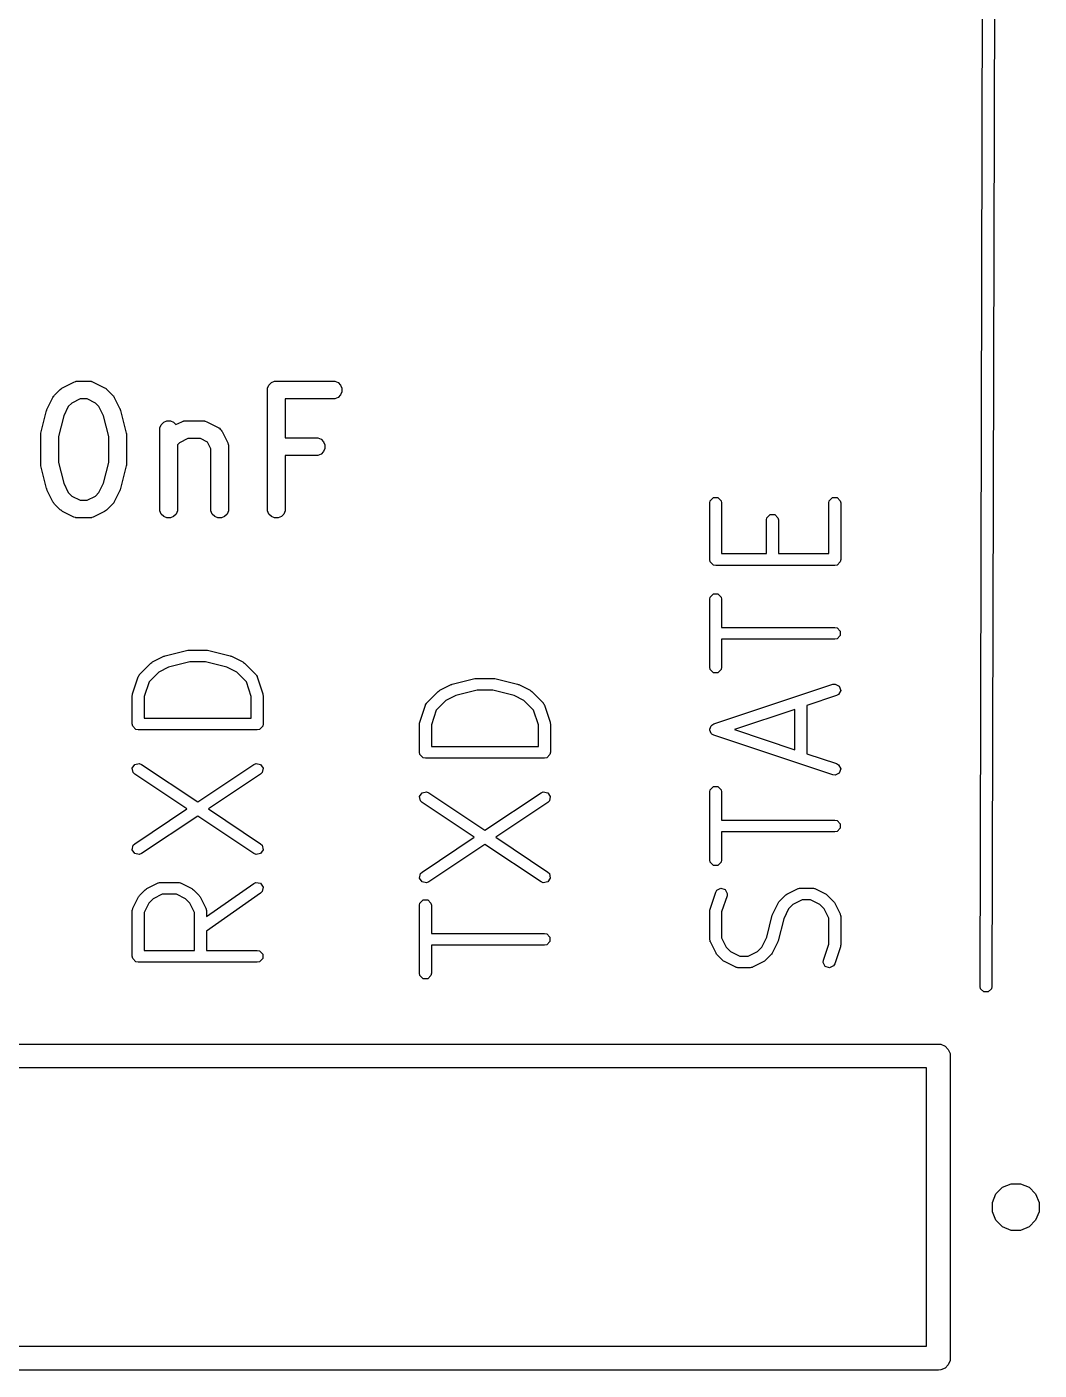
# Model space of a CAD drawing. Header units: millimetres. Extents: x 60 to 220, y -152 to -53.
# Drawn here: x 180.77 to 189.27, y -75.66 to -64.38 of the extents above; entities that cross this region are included whole.
import ezdxf

# ---------------------------------------------------------------- set-up
doc = ezdxf.new("R2010")
doc.units = ezdxf.units.MM
doc.layers.add('F.Silkscreen', color=41, linetype='CONTINUOUS', true_color=0xf2eda1)

msp = doc.modelspace()

# ---------------------------------------------------------------- linework, layer by layer
at = {"layer": 'F.Silkscreen', "linetype": 'CONTINUOUS'}
for p, q in [((188.7736, -72.440668), (188.817089, -55.915)), ((188.917089, -55.915), (188.8736, -72.440932)), ((181.06724, -67.409956), (181.162478, -67.362337)), ((181.162478, -67.362337), (181.176209, -67.357082)), ((181.176209, -67.357082), (181.178898, -67.35689)), ((181.178898, -67.35689), (181.181387, -67.35586)), ((181.181387, -67.35586), (181.196019, -67.354419)), ((181.196019, -67.354419), (181.291257, -67.354419)), ((181.291257, -67.354419), (181.305889, -67.35586)), ((181.305889, -67.35586), (181.308378, -67.356891)), ((181.308378, -67.356891), (181.311066, -67.357082)), ((181.311066, -67.357082), (181.324798, -67.362337)), ((181.324798, -67.362337), (181.420036, -67.409956)), ((182.800326, -67.387751), (182.821018, -67.367059)), ((182.821018, -67.367059), (182.848054, -67.35586)), ((182.848054, -67.35586), (182.862686, -67.354419)), ((182.862686, -67.354419), (183.338876, -67.354419)), ((183.338876, -67.354419), (183.353508, -67.35586)), ((183.353508, -67.35586), (183.380544, -67.367059)), ((183.380544, -67.367059), (183.401236, -67.387751)), ((180.938461, -67.586354), (180.98608, -67.491116)), ((180.98608, -67.491116), (180.990044, -67.484816)), ((180.990044, -67.484816), (180.990802, -67.482989)), ((180.990802, -67.482989), (180.99249, -67.480932)), ((180.99249, -67.480932), (180.993912, -67.478673)), ((180.993912, -67.478673), (180.99541, -67.477373)), ((180.99541, -67.477373), (181.000129, -67.471624)), ((181.000129, -67.471624), (181.047748, -67.424005)), ((181.047748, -67.424005), (181.053497, -67.419286)), ((181.053497, -67.419286), (181.054797, -67.417788)), ((181.054797, -67.417788), (181.057056, -67.416366)), ((181.057056, -67.416366), (181.059113, -67.414678)), ((181.059113, -67.414678), (181.06094, -67.41392)), ((181.06094, -67.41392), (181.06724, -67.409956)), ((181.420036, -67.409956), (181.426335, -67.41392)), ((181.426335, -67.41392), (181.428163, -67.414678)), ((181.428163, -67.414678), (181.430219, -67.416366)), ((181.430219, -67.416366), (181.432479, -67.417788)), ((181.432479, -67.417788), (181.433778, -67.419286)), ((181.433778, -67.419286), (181.439528, -67.424005)), ((181.439528, -67.424005), (181.487147, -67.471624)), ((181.487147, -67.471624), (181.491865, -67.477373)), ((181.491865, -67.477373), (181.493364, -67.478673)), ((181.493364, -67.478673), (181.494785, -67.480932)), ((181.494785, -67.480932), (181.496474, -67.482989)), ((181.496474, -67.482989), (181.497231, -67.484816)), ((181.497231, -67.484816), (181.501196, -67.491116)), ((181.501196, -67.491116), (181.548815, -67.586354)), ((182.787686, -67.429419), (182.789127, -67.414787)), ((182.787686, -68.429419), (182.787686, -67.429419)), ((182.789127, -67.414787), (182.800326, -67.387751)), ((183.380544, -67.491779), (183.353508, -67.502978)), ((183.401236, -67.471087), (183.380544, -67.491779)), ((183.401236, -67.387751), (183.412435, -67.414787)), ((183.412435, -67.444051), (183.401236, -67.471087)), ((183.412435, -67.414787), (183.412435, -67.444051)), ((180.885163, -67.792181), (180.932782, -67.601705)), ((180.932782, -67.601705), (180.933167, -67.600625)), ((180.933167, -67.600625), (180.933206, -67.600086)), ((180.933206, -67.600086), (180.935533, -67.594004)), ((180.935533, -67.594004), (180.937729, -67.587859)), ((180.937729, -67.587859), (180.938051, -67.587423)), ((180.938051, -67.587423), (180.938461, -67.586354)), ((181.114801, -67.569084), (181.076307, -67.646071)), ((181.145208, -67.538677), (181.114801, -67.569084)), ((181.213724, -67.504419), (181.145208, -67.538677)), ((181.273552, -67.504419), (181.213724, -67.504419)), ((181.342068, -67.538677), (181.273552, -67.504419)), ((181.372475, -67.569084), (181.342068, -67.538677)), ((181.410968, -67.646071), (181.372475, -67.569084)), ((181.548815, -67.586354), (181.549224, -67.587423)), ((181.549224, -67.587423), (181.549547, -67.587859)), ((181.549547, -67.587859), (181.551739, -67.593995)), ((181.551739, -67.593995), (181.55407, -67.600085)), ((181.55407, -67.600085), (181.554108, -67.600625)), ((181.554108, -67.600625), (181.554494, -67.601705)), ((181.554494, -67.601705), (181.602113, -67.792181)), ((183.338876, -67.504419), (182.937686, -67.504419)), ((182.937686, -67.504419), (182.937686, -67.830609)), ((183.353508, -67.502978), (183.338876, -67.504419)), ((181.076307, -67.646071), (181.032924, -67.819605)), ((181.454352, -67.819605), (181.410968, -67.646071)), ((181.884365, -67.74812), (181.895564, -67.721084)), ((181.895564, -67.721084), (181.916256, -67.700392)), ((181.916256, -67.700392), (181.943292, -67.689193)), ((181.943292, -67.689193), (181.972556, -67.689193)), ((181.972556, -67.689193), (181.999592, -67.700392)), ((181.999592, -67.700392), (182.018993, -67.719793)), ((182.018993, -67.719793), (182.06724, -67.69567)), ((182.06724, -67.69567), (182.080971, -67.690415)), ((182.080971, -67.690415), (182.08366, -67.690223)), ((182.08366, -67.690223), (182.086149, -67.689193)), ((182.086149, -67.689193), (182.100781, -67.687752)), ((182.100781, -67.687752), (182.243638, -67.687752)), ((182.243638, -67.687752), (182.25827, -67.689193)), ((182.25827, -67.689193), (182.260759, -67.690224)), ((182.260759, -67.690224), (182.263447, -67.690415)), ((182.263447, -67.690415), (182.277179, -67.69567)), ((182.277179, -67.69567), (182.372417, -67.743289)), ((180.882924, -67.810371), (180.883175, -67.807817)), ((180.882924, -68.048466), (180.882924, -67.810371)), ((180.883013, -67.806725), (180.883822, -67.801251)), ((180.883175, -67.807817), (180.883013, -67.806725)), ((180.883822, -67.801251), (180.884365, -67.795739)), ((180.884365, -67.795739), (180.884787, -67.794717)), ((180.884787, -67.794717), (180.885163, -67.792181)), ((181.032924, -67.819605), (181.032924, -68.039232)), ((181.454352, -68.039232), (181.454352, -67.819605)), ((181.602113, -67.792181), (181.602488, -67.794717)), ((181.602488, -67.794717), (181.602911, -67.795739)), ((181.602911, -67.795739), (181.603453, -67.801251)), ((181.603453, -67.801251), (181.604263, -67.806725)), ((181.604263, -67.806725), (181.6041, -67.807817)), ((181.6041, -67.807817), (181.604352, -67.810371)), ((181.604352, -67.810371), (181.604352, -68.048466)), ((181.882924, -67.762752), (181.884365, -67.74812)), ((181.882924, -68.429419), (181.882924, -67.762752)), ((182.372417, -67.743289), (182.374864, -67.744829)), ((182.374864, -67.744829), (182.376018, -67.745214)), ((182.376018, -67.745214), (182.377454, -67.746459)), ((182.377454, -67.746459), (182.38486, -67.751121)), ((182.38486, -67.751121), (182.391021, -67.758225)), ((182.391021, -67.758225), (182.398126, -67.764387)), ((182.398126, -67.764387), (182.402787, -67.771792)), ((182.402787, -67.771792), (182.404033, -67.773229)), ((182.404033, -67.773229), (182.404417, -67.774382)), ((182.404417, -67.774382), (182.405958, -67.77683)), ((182.405958, -67.77683), (182.453577, -67.872068)), ((182.937686, -67.830609), (183.196019, -67.830609)), ((183.196019, -67.830609), (183.210651, -67.83205)), ((183.210651, -67.83205), (183.237687, -67.843249)), ((182.04997, -67.87201), (182.032924, -67.889056)), ((182.032924, -67.889056), (182.032924, -68.429419)), ((182.118486, -67.837752), (182.04997, -67.87201)), ((182.225933, -67.837752), (182.118486, -67.837752)), ((182.282974, -67.866272), (182.225933, -67.837752)), ((182.311495, -67.923314), (182.282974, -67.866272)), ((182.311495, -68.429419), (182.311495, -67.923314)), ((182.453577, -67.872068), (182.458832, -67.885799)), ((182.458832, -67.885799), (182.459023, -67.888488)), ((182.459023, -67.888488), (182.460054, -67.890977)), ((182.460054, -67.890977), (182.461495, -67.905609)), ((182.461495, -67.905609), (182.461495, -68.429419)), ((183.237687, -67.843249), (183.258379, -67.863941)), ((183.258379, -67.947277), (183.237687, -67.967969)), ((183.258379, -67.863941), (183.269578, -67.890977)), ((183.269578, -67.920241), (183.258379, -67.947277)), ((183.269578, -67.890977), (183.269578, -67.920241)), ((180.883175, -68.051019), (180.882924, -68.048466)), ((180.883013, -68.052112), (180.883175, -68.051019)), ((180.883822, -68.057585), (180.883013, -68.052112)), ((180.884365, -68.063098), (180.883822, -68.057585)), ((181.032924, -68.039232), (181.076307, -68.212766)), ((181.410968, -68.212766), (181.454352, -68.039232)), ((181.603453, -68.057585), (181.602911, -68.063098)), ((181.604263, -68.052112), (181.603453, -68.057585)), ((181.604352, -68.048466), (181.6041, -68.051019)), ((181.6041, -68.051019), (181.604263, -68.052112)), ((183.196019, -67.980609), (182.937686, -67.980609)), ((182.937686, -67.980609), (182.937686, -68.429419)), ((183.210651, -67.979168), (183.196019, -67.980609)), ((183.237687, -67.967969), (183.210651, -67.979168)), ((180.884787, -68.064119), (180.884365, -68.063098)), ((180.885163, -68.066656), (180.884787, -68.064119)), ((180.932782, -68.257132), (180.885163, -68.066656)), ((181.602113, -68.066656), (181.554494, -68.257132)), ((181.602488, -68.064119), (181.602113, -68.066656)), ((181.602911, -68.063098), (181.602488, -68.064119)), ((180.933167, -68.258211), (180.932782, -68.257132)), ((180.933206, -68.258751), (180.933167, -68.258211)), ((180.935533, -68.264832), (180.933206, -68.258751)), ((180.937729, -68.270978), (180.935533, -68.264832)), ((180.938051, -68.271413), (180.937729, -68.270978)), ((180.938461, -68.272483), (180.938051, -68.271413)), ((180.98608, -68.367721), (180.938461, -68.272483)), ((181.076307, -68.212766), (181.114801, -68.289753)), ((181.372474, -68.289753), (181.410968, -68.212766)), ((181.548815, -68.272483), (181.501196, -68.367721)), ((181.549224, -68.271413), (181.548815, -68.272483)), ((181.549547, -68.270978), (181.549224, -68.271413)), ((181.551739, -68.264841), (181.549547, -68.270978)), ((181.55407, -68.258752), (181.551739, -68.264841)), ((181.554108, -68.258211), (181.55407, -68.258752)), ((181.554494, -68.257132), (181.554108, -68.258211)), ((180.990043, -68.374017), (180.98608, -68.367721)), ((180.990801, -68.375847), (180.990043, -68.374017)), ((180.99249, -68.377905), (180.990801, -68.375847)), ((180.993912, -68.380164), (180.99249, -68.377905)), ((180.99541, -68.381463), (180.993912, -68.380164)), ((181.000128, -68.387212), (180.99541, -68.381463)), ((181.047747, -68.434832), (181.000128, -68.387212)), ((181.114801, -68.289753), (181.145208, -68.320161)), ((181.145208, -68.320161), (181.213724, -68.354419)), ((181.213724, -68.354419), (181.273552, -68.354419)), ((181.273552, -68.354419), (181.342067, -68.320161)), ((181.342067, -68.320161), (181.372474, -68.289753)), ((181.487147, -68.387213), (181.439529, -68.434832)), ((181.491865, -68.381463), (181.487147, -68.387213)), ((181.493364, -68.380164), (181.491865, -68.381463)), ((181.494785, -68.377905), (181.493364, -68.380164)), ((181.496475, -68.375847), (181.494785, -68.377905)), ((181.497232, -68.374017), (181.496475, -68.375847)), ((181.501196, -68.367721), (181.497232, -68.374017)), ((186.503019, -68.378191), (186.506825, -68.359057)), ((186.503019, -68.854381), (186.503019, -68.378191)), ((186.506825, -68.359057), (186.533885, -68.331997)), ((186.533885, -68.331997), (186.572153, -68.331997)), ((186.572153, -68.331997), (186.599213, -68.359057)), ((186.599213, -68.359057), (186.603019, -68.378191)), ((186.603019, -68.378191), (186.603019, -68.804381)), ((187.503019, -68.378191), (187.506825, -68.359057)), ((187.503019, -68.804381), (187.503019, -68.378191)), ((187.506825, -68.359057), (187.533885, -68.331997)), ((187.533885, -68.331997), (187.572153, -68.331997)), ((187.572153, -68.331997), (187.599213, -68.359057)), ((187.599213, -68.359057), (187.603019, -68.378191)), ((187.603019, -68.378191), (187.603019, -68.854381)), ((181.053496, -68.43955), (181.047747, -68.434832)), ((181.054797, -68.44105), (181.053496, -68.43955)), ((181.057056, -68.442472), (181.054797, -68.44105)), ((181.059113, -68.44416), (181.057056, -68.442472)), ((181.06094, -68.444917), (181.059113, -68.44416)), ((181.06724, -68.448882), (181.06094, -68.444917)), ((181.162478, -68.496501), (181.06724, -68.448882)), ((181.176209, -68.501756), (181.162478, -68.496501)), ((181.178898, -68.501947), (181.176209, -68.501756)), ((181.181387, -68.502978), (181.178898, -68.501947)), ((181.196019, -68.504419), (181.181387, -68.502978)), ((181.291257, -68.504419), (181.196019, -68.504419)), ((181.305889, -68.502978), (181.291257, -68.504419)), ((181.308378, -68.501946), (181.305889, -68.502978)), ((181.311066, -68.501756), (181.308378, -68.501946)), ((181.324798, -68.496501), (181.311066, -68.501756)), ((181.420036, -68.448882), (181.324798, -68.496501)), ((181.426335, -68.444917), (181.420036, -68.448882)), ((181.428163, -68.44416), (181.426335, -68.444917)), ((181.430219, -68.442472), (181.428163, -68.44416)), ((181.432479, -68.44105), (181.430219, -68.442472)), ((181.433779, -68.43955), (181.432479, -68.44105)), ((181.439529, -68.434832), (181.433779, -68.43955)), ((181.884365, -68.444051), (181.882924, -68.429419)), ((181.895564, -68.471087), (181.884365, -68.444051)), ((181.916256, -68.491779), (181.895564, -68.471087)), ((181.943292, -68.502978), (181.916256, -68.491779)), ((181.972556, -68.502978), (181.943292, -68.502978)), ((181.999592, -68.491779), (181.972556, -68.502978)), ((182.020284, -68.471087), (181.999592, -68.491779)), ((182.031483, -68.444051), (182.020284, -68.471087)), ((182.032924, -68.429419), (182.031483, -68.444051)), ((182.312936, -68.444051), (182.311495, -68.429419)), ((182.324135, -68.471087), (182.312936, -68.444051)), ((182.344827, -68.491779), (182.324135, -68.471087)), ((182.371863, -68.502978), (182.344827, -68.491779)), ((182.401127, -68.502978), (182.371863, -68.502978)), ((182.428163, -68.491779), (182.401127, -68.502978)), ((182.448855, -68.471087), (182.428163, -68.491779)), ((182.460054, -68.444051), (182.448855, -68.471087)), ((182.461495, -68.429419), (182.460054, -68.444051)), ((182.789127, -68.444051), (182.787686, -68.429419)), ((182.800326, -68.471087), (182.789127, -68.444051)), ((182.821018, -68.491779), (182.800326, -68.471087)), ((182.848054, -68.502978), (182.821018, -68.491779)), ((182.877318, -68.502978), (182.848054, -68.502978)), ((182.904354, -68.491779), (182.877318, -68.502978)), ((182.925046, -68.471087), (182.904354, -68.491779)), ((182.936245, -68.444051), (182.925046, -68.471087)), ((182.937686, -68.429419), (182.936245, -68.444051)), ((186.979209, -68.521048), (186.983015, -68.501914)), ((186.983015, -68.501914), (187.010075, -68.474854)), ((187.010075, -68.474854), (187.048343, -68.474854)), ((187.048343, -68.474854), (187.075403, -68.501914)), ((187.075403, -68.501914), (187.079209, -68.521048)), ((186.979209, -68.804381), (186.979209, -68.521048)), ((187.079209, -68.521048), (187.079209, -68.804381)), ((186.603019, -68.804381), (186.979209, -68.804381)), ((187.079209, -68.804381), (187.503019, -68.804381)), ((186.506825, -68.873515), (186.503019, -68.854381)), ((186.533885, -68.900575), (186.506825, -68.873515)), ((186.553019, -68.904381), (186.533885, -68.900575)), ((187.553019, -68.904381), (186.553019, -68.904381)), ((187.572153, -68.900575), (187.553019, -68.904381)), ((187.599213, -68.873515), (187.572153, -68.900575)), ((187.603019, -68.854381), (187.599213, -68.873515)), ((186.503019, -69.187715), (186.506825, -69.168581)), ((186.503019, -69.759143), (186.503019, -69.187715)), ((186.506825, -69.168581), (186.533885, -69.141521)), ((186.533885, -69.141521), (186.572153, -69.141521)), ((186.572153, -69.141521), (186.599213, -69.168581)), ((186.599213, -69.168581), (186.603019, -69.187715)), ((186.603019, -69.187715), (186.603019, -69.423429)), ((186.603019, -69.423429), (187.553019, -69.423429)), ((187.553019, -69.523429), (186.603019, -69.523429)), ((186.603019, -69.523429), (186.603019, -69.759143)), ((187.553019, -69.423429), (187.572153, -69.427235)), ((187.572153, -69.519623), (187.553019, -69.523429)), ((187.572153, -69.427235), (187.599213, -69.454295)), ((187.599213, -69.492563), (187.572153, -69.519623)), ((187.599213, -69.454295), (187.599213, -69.492563)), ((181.927587, -69.663018), (182.118063, -69.615399)), ((182.118063, -69.615399), (182.12418, -69.615101)), ((182.12418, -69.615101), (182.13019, -69.613906)), ((182.13019, -69.613906), (182.273047, -69.613906)), ((182.273047, -69.613906), (182.279056, -69.615101)), ((182.279056, -69.615101), (182.285174, -69.615399)), ((182.285174, -69.615399), (182.47565, -69.663018)), ((181.713883, -69.819027), (181.809121, -69.723789)), ((181.809121, -69.723789), (181.81578, -69.719338)), ((181.81578, -69.719338), (181.822115, -69.714423)), ((181.822115, -69.714423), (181.917353, -69.666804)), ((181.917353, -69.666804), (181.922634, -69.665357)), ((181.922634, -69.665357), (181.927587, -69.663018)), ((182.136345, -69.713906), (181.957166, -69.7587)), ((182.266892, -69.713906), (182.136345, -69.713906)), ((182.446072, -69.758701), (182.266892, -69.713906)), ((182.47565, -69.663018), (182.480602, -69.665357)), ((182.480602, -69.665357), (182.485884, -69.666804)), ((182.485884, -69.666804), (182.581121, -69.714422)), ((182.581121, -69.714422), (182.587449, -69.719333)), ((182.587449, -69.719333), (182.594116, -69.723788)), ((182.594116, -69.723788), (182.689355, -69.819027)), ((181.654185, -69.981428), (181.701804, -69.838571)), ((181.701804, -69.838571), (181.703044, -69.836395)), ((181.703044, -69.835248), (181.707497, -69.828583)), ((181.703044, -69.836395), (181.703044, -69.835248)), ((181.707497, -69.828583), (181.711465, -69.821623)), ((181.711465, -69.821623), (181.712491, -69.821109)), ((181.712491, -69.821109), (181.713883, -69.819027)), ((181.874092, -69.800237), (181.792939, -69.88139)), ((181.957166, -69.7587), (181.874092, -69.800237)), ((182.529142, -69.800236), (182.446072, -69.758701)), ((182.610299, -69.881392), (182.529142, -69.800236)), ((182.689355, -69.819027), (182.690745, -69.821108)), ((182.690745, -69.821108), (182.691773, -69.821622)), ((182.691773, -69.821622), (182.695743, -69.828587)), ((182.695743, -69.828587), (182.700194, -69.835248)), ((182.700194, -69.835248), (182.700194, -69.836395)), ((182.700194, -69.836395), (182.701434, -69.838571)), ((182.701434, -69.838571), (182.749053, -69.981427)), ((184.340587, -69.901113), (184.531063, -69.853494)), ((184.531063, -69.853494), (184.53718, -69.853196)), ((184.53718, -69.853196), (184.54319, -69.852001)), ((184.54319, -69.852001), (184.686047, -69.852001)), ((184.686047, -69.852001), (184.692056, -69.853196)), ((184.692056, -69.853196), (184.698174, -69.853494)), ((184.698174, -69.853494), (184.88865, -69.901113)), ((186.506825, -69.778277), (186.503019, -69.759143)), ((186.533885, -69.805337), (186.506825, -69.778277)), ((186.572153, -69.805337), (186.533885, -69.805337)), ((186.599213, -69.778277), (186.572153, -69.805337)), ((186.603019, -69.759143), (186.599213, -69.778277)), ((181.792939, -69.88139), (181.751619, -70.005352)), ((182.651619, -70.005352), (182.610299, -69.881392)), ((184.126883, -70.057122), (184.222121, -69.961884)), ((184.222121, -69.961884), (184.22878, -69.957433)), ((184.22878, -69.957433), (184.235115, -69.952518)), ((184.235115, -69.952518), (184.330353, -69.904899)), ((184.330353, -69.904899), (184.335634, -69.903452)), ((184.335634, -69.903452), (184.340587, -69.901113)), ((184.549345, -69.952001), (184.370166, -69.996795)), ((184.679892, -69.952001), (184.549345, -69.952001)), ((184.859072, -69.996796), (184.679892, -69.952001)), ((184.88865, -69.901113), (184.893602, -69.903452)), ((184.893602, -69.903452), (184.898884, -69.904899)), ((184.898884, -69.904899), (184.994121, -69.952517)), ((184.994121, -69.952517), (185.000449, -69.957428)), ((185.000449, -69.957428), (185.007116, -69.961883)), ((185.007116, -69.961883), (185.102355, -70.057122)), ((186.537208, -70.235519), (187.537207, -69.902186)), ((187.537207, -69.902186), (187.556563, -69.899746)), ((187.556563, -69.899746), (187.590791, -69.91686)), ((187.602893, -69.953164), (187.585778, -69.987393)), ((187.590791, -69.91686), (187.602893, -69.953164)), ((181.651619, -69.997239), (181.653182, -69.989376)), ((181.651619, -70.235334), (181.651619, -69.997239)), ((181.653182, -69.989376), (181.654185, -69.981428)), ((181.751619, -70.005352), (181.751619, -70.185334)), ((182.651619, -70.185334), (182.651619, -70.005352)), ((182.749053, -69.981427), (182.750055, -69.989377)), ((182.750055, -69.989377), (182.751619, -69.997239)), ((182.751619, -69.997239), (182.751619, -70.235334)), ((184.067185, -70.219523), (184.114804, -70.076666)), ((184.114804, -70.076666), (184.116044, -70.07449)), ((184.116044, -70.073343), (184.120497, -70.066678)), ((184.116044, -70.07449), (184.116044, -70.073343)), ((184.120497, -70.066678), (184.124465, -70.059718)), ((184.124465, -70.059718), (184.125491, -70.059204)), ((184.125491, -70.059204), (184.126883, -70.057122)), ((184.287092, -70.038332), (184.205939, -70.119485)), ((184.370166, -69.996795), (184.287092, -70.038332)), ((184.942142, -70.038331), (184.859072, -69.996796)), ((185.023299, -70.119487), (184.942142, -70.038331)), ((185.102355, -70.057122), (185.103745, -70.059203)), ((185.103745, -70.059203), (185.104773, -70.059717)), ((185.104773, -70.059717), (185.108743, -70.066682)), ((185.108743, -70.066682), (185.113194, -70.073343)), ((185.113194, -70.073343), (185.113194, -70.07449)), ((185.113194, -70.07449), (185.114434, -70.076666)), ((185.114434, -70.076666), (185.162053, -70.219522)), ((187.56883, -69.997054), (187.317304, -70.080895)), ((187.317304, -70.080895), (187.317304, -70.48501)), ((187.585778, -69.987393), (187.56883, -69.997054)), ((181.751619, -70.185334), (182.651619, -70.185334)), ((184.205939, -70.119485), (184.164619, -70.243447)), ((185.064619, -70.243447), (185.023299, -70.119487)), ((187.217304, -70.114229), (186.711132, -70.282953)), ((187.217304, -70.451676), (187.217304, -70.114229)), ((181.655425, -70.254468), (181.651619, -70.235334)), ((181.682485, -70.281528), (181.655425, -70.254468)), ((181.701619, -70.285334), (181.682485, -70.281528)), ((182.701619, -70.285334), (181.701619, -70.285334)), ((182.720753, -70.281528), (182.701619, -70.285334)), ((182.747813, -70.254468), (182.720753, -70.281528)), ((182.751619, -70.235334), (182.747813, -70.254468)), ((184.064619, -70.235334), (184.066182, -70.227471)), ((184.064619, -70.473429), (184.064619, -70.235334)), ((184.066182, -70.227471), (184.067185, -70.219523)), ((184.164619, -70.243447), (184.164619, -70.423429)), ((185.064619, -70.423429), (185.064619, -70.243447)), ((185.162053, -70.219522), (185.163055, -70.227472)), ((185.163055, -70.227472), (185.164619, -70.235334)), ((185.164619, -70.235334), (185.164619, -70.473429)), ((186.503145, -70.279409), (186.510232, -70.265232)), ((186.504326, -70.282953), (186.503145, -70.279409)), ((186.503145, -70.286497), (186.504326, -70.282953)), ((186.510232, -70.300673), (186.503145, -70.286497)), ((186.510232, -70.265232), (186.515246, -70.250193)), ((186.515246, -70.315713), (186.510232, -70.300673)), ((186.515246, -70.250193), (186.518588, -70.248522)), ((186.518588, -70.317383), (186.515246, -70.315713)), ((186.518588, -70.248522), (186.520259, -70.24518)), ((186.520259, -70.320726), (186.518588, -70.317383)), ((186.520259, -70.24518), (186.537208, -70.235519)), ((186.711132, -70.282953), (187.217304, -70.451676)), ((184.164619, -70.423429), (185.064619, -70.423429)), ((186.537208, -70.330387), (186.520259, -70.320726)), ((187.537207, -70.66372), (186.537208, -70.330387)), ((184.068425, -70.492563), (184.064619, -70.473429)), ((184.095485, -70.519623), (184.068425, -70.492563)), ((184.114619, -70.523429), (184.095485, -70.519623)), ((185.114619, -70.523429), (184.114619, -70.523429)), ((185.133753, -70.519623), (185.114619, -70.523429)), ((185.160813, -70.492563), (185.133753, -70.519623)), ((185.164619, -70.473429), (185.160813, -70.492563)), ((187.317304, -70.48501), (187.56883, -70.568852)), ((181.65257, -70.606584), (181.673797, -70.574743)), ((181.660075, -70.644109), (181.65257, -70.606584)), ((181.673884, -70.65789), (181.660075, -70.644109)), ((181.673797, -70.574743), (181.711322, -70.567238)), ((182.11148, -70.94962), (181.673884, -70.65789)), ((181.711322, -70.567238), (181.729354, -70.574684)), ((181.729354, -70.574684), (182.201619, -70.889527)), ((182.201619, -70.889527), (182.673884, -70.574685)), ((182.729354, -70.65789), (182.291758, -70.94962)), ((182.673884, -70.574685), (182.691916, -70.567238)), ((182.691916, -70.567238), (182.729441, -70.574743)), ((182.743163, -70.644109), (182.729354, -70.65789)), ((182.729441, -70.574743), (182.750668, -70.606584)), ((182.750668, -70.606584), (182.743163, -70.644109)), ((187.590791, -70.649046), (187.556563, -70.66616)), ((187.56883, -70.568852), (187.585778, -70.578513)), ((187.585778, -70.578513), (187.602893, -70.612742)), ((187.602893, -70.612742), (187.590791, -70.649046)), ((186.506825, -70.787629), (186.533885, -70.760569)), ((186.533885, -70.760569), (186.572153, -70.760569)), ((186.572153, -70.760569), (186.599213, -70.787629)), ((187.556563, -70.66616), (187.537207, -70.66372)), ((184.06557, -70.844679), (184.086797, -70.812838)), ((184.073075, -70.882204), (184.06557, -70.844679)), ((184.086884, -70.895985), (184.073075, -70.882204)), ((184.086797, -70.812838), (184.124322, -70.805333)), ((184.124322, -70.805333), (184.142354, -70.812779)), ((184.142354, -70.812779), (184.614619, -71.127622)), ((184.614619, -71.127622), (185.086884, -70.81278)), ((185.086884, -70.81278), (185.104916, -70.805333)), ((185.104916, -70.805333), (185.142441, -70.812838)), ((185.156163, -70.882204), (185.142354, -70.895985)), ((185.142441, -70.812838), (185.163668, -70.844679)), ((185.163668, -70.844679), (185.156163, -70.882204)), ((186.503019, -70.806763), (186.506825, -70.787629)), ((186.503019, -71.378191), (186.503019, -70.806763)), ((186.599213, -70.787629), (186.603019, -70.806763)), ((186.603019, -70.806763), (186.603019, -71.042477)), ((181.673884, -71.24135), (182.11148, -70.94962)), ((182.291758, -70.94962), (182.729354, -71.24135)), ((184.52448, -71.187715), (184.086884, -70.895985)), ((185.142354, -70.895985), (184.704758, -71.187715)), ((182.201619, -71.009712), (181.729354, -71.324556)), ((182.673884, -71.324555), (182.201619, -71.009712)), ((186.603019, -71.042477), (187.553019, -71.042477)), ((187.553019, -71.042477), (187.572153, -71.046283)), ((187.572153, -71.046283), (187.599213, -71.073343)), ((187.599213, -71.073343), (187.599213, -71.111611)), ((184.086884, -71.479445), (184.52448, -71.187715)), ((184.704758, -71.187715), (185.142354, -71.479445)), ((187.553019, -71.142477), (186.603019, -71.142477)), ((186.603019, -71.142477), (186.603019, -71.378191)), ((187.572153, -71.138671), (187.553019, -71.142477)), ((187.599213, -71.111611), (187.572153, -71.138671)), ((181.65257, -71.292656), (181.660075, -71.255131)), ((181.673797, -71.324497), (181.65257, -71.292656)), ((181.660075, -71.255131), (181.673884, -71.24135)), ((181.711322, -71.332002), (181.673797, -71.324497)), ((181.729354, -71.324556), (181.711322, -71.332002)), ((182.691916, -71.332002), (182.673884, -71.324555)), ((182.729441, -71.324497), (182.691916, -71.332002)), ((182.729354, -71.24135), (182.743163, -71.255131)), ((182.750668, -71.292656), (182.729441, -71.324497)), ((182.743163, -71.255131), (182.750668, -71.292656)), ((184.614619, -71.247807), (184.142354, -71.562651)), ((185.086884, -71.56265), (184.614619, -71.247807)), ((186.506825, -71.397325), (186.503019, -71.378191)), ((186.533885, -71.424385), (186.506825, -71.397325)), ((186.572153, -71.424385), (186.533885, -71.424385)), ((186.599213, -71.397325), (186.572153, -71.424385)), ((186.603019, -71.378191), (186.599213, -71.397325)), ((184.06557, -71.530751), (184.073075, -71.493226)), ((184.086797, -71.562592), (184.06557, -71.530751)), ((184.073075, -71.493226), (184.086884, -71.479445)), ((185.142354, -71.479445), (185.156163, -71.493226)), ((185.163668, -71.530751), (185.142441, -71.562592)), ((185.156163, -71.493226), (185.163668, -71.530751)), ((181.713883, -71.67617), (181.761501, -71.628551)), ((181.761501, -71.628551), (181.768167, -71.624096)), ((181.768167, -71.624096), (181.774496, -71.619185)), ((181.774496, -71.619185), (181.869734, -71.571566)), ((181.903899, -71.666287), (181.826475, -71.704998)), ((181.869734, -71.571566), (181.872149, -71.570904)), ((181.872149, -71.570904), (181.872961, -71.570093)), ((181.872961, -71.570093), (181.880822, -71.568529)), ((181.880822, -71.568529), (181.88855, -71.566413)), ((181.88855, -71.566413), (181.889638, -71.566775)), ((181.889638, -71.566775), (181.892095, -71.566287)), ((181.892095, -71.566287), (182.034952, -71.566287)), ((182.023149, -71.666287), (181.903899, -71.666287)), ((182.100572, -71.704998), (182.023149, -71.666287)), ((182.034952, -71.566287), (182.037408, -71.566775)), ((182.037408, -71.566775), (182.038497, -71.566413)), ((182.038497, -71.566413), (182.046224, -71.568529)), ((182.046224, -71.568529), (182.054086, -71.570093)), ((182.054086, -71.570093), (182.054897, -71.570904)), ((182.054897, -71.570904), (182.057313, -71.571566)), ((182.057313, -71.571566), (182.15255, -71.619184)), ((182.15255, -71.619184), (182.158883, -71.624099)), ((182.158883, -71.624099), (182.165545, -71.628551)), ((182.165545, -71.628551), (182.213164, -71.676169)), ((182.275428, -71.853587), (182.672946, -71.575325)), ((182.730292, -71.657249), (182.275428, -71.975653)), ((182.672946, -71.575325), (182.690804, -71.567471)), ((182.690804, -71.567471), (182.72849, -71.574121)), ((182.72849, -71.574121), (182.750435, -71.605472)), ((182.743785, -71.643158), (182.730292, -71.657249)), ((182.750435, -71.605472), (182.743785, -71.643158)), ((184.124322, -71.570097), (184.086797, -71.562592)), ((184.142354, -71.562651), (184.124322, -71.570097)), ((185.104916, -71.570097), (185.086884, -71.56265)), ((185.142441, -71.562592), (185.104916, -71.570097)), ((186.505585, -71.790952), (186.553204, -71.648095)), ((186.553204, -71.648095), (186.562865, -71.631147)), ((186.562865, -71.631147), (186.597094, -71.614032)), ((186.597094, -71.614032), (186.633398, -71.626134)), ((186.633398, -71.626134), (186.650512, -71.660362)), ((186.650512, -71.660362), (186.648072, -71.679718)), ((187.13671, -71.67617), (187.143376, -71.671715)), ((187.143376, -71.671715), (187.149705, -71.666804)), ((187.149705, -71.666804), (187.244943, -71.619185)), ((187.244943, -71.619185), (187.247358, -71.618523)), ((187.247358, -71.618523), (187.24817, -71.617712)), ((187.24817, -71.617712), (187.256031, -71.616148)), ((187.256031, -71.616148), (187.263759, -71.614032)), ((187.263759, -71.614032), (187.264847, -71.614394)), ((187.264847, -71.614394), (187.267304, -71.613906)), ((187.267304, -71.613906), (187.362542, -71.613906)), ((187.362542, -71.613906), (187.364998, -71.614394)), ((187.364998, -71.614394), (187.366087, -71.614032)), ((187.366087, -71.614032), (187.373814, -71.616148)), ((187.373814, -71.616148), (187.381676, -71.617712)), ((187.381676, -71.617712), (187.382487, -71.618523)), ((187.382487, -71.618523), (187.384903, -71.619185)), ((187.384903, -71.619185), (187.48014, -71.666803)), ((187.48014, -71.666803), (187.486468, -71.671714)), ((187.486468, -71.671714), (187.493135, -71.676169)), ((181.656236, -71.786817), (181.656898, -71.784402)), ((181.656898, -71.784402), (181.704516, -71.689165)), ((181.704516, -71.689165), (181.709431, -71.682831)), ((181.709431, -71.682831), (181.713883, -71.67617)), ((181.79033, -71.741142), (181.751619, -71.818566)), ((181.826475, -71.704998), (181.79033, -71.741142)), ((182.136716, -71.741143), (182.100572, -71.704998)), ((182.175428, -71.818566), (182.136716, -71.741143)), ((182.213164, -71.676169), (182.217618, -71.682835)), ((182.217618, -71.682835), (182.22253, -71.689164)), ((182.22253, -71.689164), (182.270149, -71.784402)), ((182.270149, -71.784402), (182.27081, -71.786817)), ((184.064619, -71.759144), (184.068425, -71.74001)), ((184.064619, -72.330572), (184.064619, -71.759144)), ((184.068425, -71.74001), (184.095485, -71.71295)), ((184.095485, -71.71295), (184.133753, -71.71295)), ((184.133753, -71.71295), (184.160813, -71.74001)), ((184.160813, -71.74001), (184.164619, -71.759144)), ((184.164619, -71.759144), (184.164619, -71.994858)), ((186.648072, -71.679718), (186.603019, -71.814876)), ((187.032107, -71.832021), (187.079725, -71.736784)), ((187.079725, -71.736784), (187.08464, -71.73045)), ((187.08464, -71.73045), (187.089092, -71.723789)), ((187.089092, -71.723789), (187.13671, -71.67617)), ((187.201684, -71.752617), (187.165539, -71.788761)), ((187.279108, -71.713906), (187.201684, -71.752617)), ((187.350739, -71.713906), (187.279108, -71.713906)), ((187.428161, -71.752617), (187.350739, -71.713906)), ((187.464308, -71.788763), (187.428161, -71.752617)), ((187.493135, -71.676169), (187.540755, -71.723788)), ((187.540755, -71.723788), (187.545209, -71.730454)), ((187.545209, -71.730454), (187.550121, -71.736783)), ((187.550121, -71.736783), (187.59774, -71.832021)), ((181.651619, -71.806763), (181.652107, -71.804306)), ((181.651619, -72.187715), (181.651619, -71.806763)), ((181.651745, -71.803218), (181.653861, -71.79549)), ((181.652107, -71.804306), (181.651745, -71.803218)), ((181.653861, -71.79549), (181.655425, -71.787629)), ((181.655425, -71.787629), (181.656236, -71.786817)), ((181.751619, -71.818566), (181.751619, -72.137715)), ((182.175428, -72.137715), (182.175428, -71.818566)), ((182.27081, -71.786817), (182.271622, -71.787629)), ((182.271622, -71.787629), (182.273185, -71.79549)), ((182.273185, -71.79549), (182.275302, -71.803218)), ((182.275302, -71.803218), (182.274939, -71.804306)), ((182.274939, -71.804306), (182.275428, -71.806763)), ((182.275428, -71.806763), (182.275428, -71.853587)), ((186.503019, -71.806763), (186.504582, -71.7989)), ((186.503019, -72.044858), (186.503019, -71.806763)), ((186.504582, -71.7989), (186.505585, -71.790952)), ((186.603019, -71.814876), (186.603019, -72.033055)), ((186.982033, -72.027405), (187.028321, -71.842255)), ((187.028321, -71.842255), (187.03066, -71.837302)), ((187.03066, -71.837302), (187.032107, -71.832021)), ((187.124004, -71.871833), (187.077716, -72.056985)), ((187.165539, -71.788761), (187.124004, -71.871833)), ((187.503019, -71.866185), (187.464308, -71.788763)), ((187.503019, -72.084364), (187.503019, -71.866185)), ((187.59774, -71.832021), (187.598401, -71.834436)), ((187.598401, -71.834436), (187.599213, -71.835248)), ((187.599213, -71.835248), (187.600776, -71.843109)), ((187.600776, -71.843109), (187.602893, -71.850837)), ((187.602893, -71.850837), (187.60253, -71.851925)), ((187.60253, -71.851925), (187.603019, -71.854382)), ((187.603019, -71.854382), (187.603019, -72.092477)), ((182.275428, -71.975653), (182.275428, -72.137715)), ((184.164619, -71.994858), (185.114619, -71.994858)), ((185.114619, -71.994858), (185.133753, -71.998664)), ((185.133753, -71.998664), (185.160813, -72.025724)), ((185.114619, -72.094858), (184.164619, -72.094858)), ((184.164619, -72.094858), (184.164619, -72.330572)), ((185.133753, -72.091052), (185.114619, -72.094858)), ((185.160813, -72.063992), (185.133753, -72.091052)), ((185.160813, -72.025724), (185.160813, -72.063992)), ((186.503507, -72.047314), (186.503019, -72.044858)), ((186.503145, -72.048403), (186.503507, -72.047314)), ((186.505261, -72.05613), (186.503145, -72.048403)), ((186.506825, -72.063992), (186.505261, -72.05613)), ((186.507636, -72.064803), (186.506825, -72.063992)), ((186.508298, -72.067219), (186.507636, -72.064803)), ((186.555916, -72.162456), (186.508298, -72.067219)), ((186.603019, -72.033055), (186.64173, -72.110478)), ((186.64173, -72.110478), (186.677875, -72.146622)), ((186.904353, -72.146622), (186.940497, -72.110477)), ((186.940497, -72.110477), (186.982033, -72.027405)), ((187.07393, -72.067219), (187.026311, -72.162457)), ((187.075376, -72.061937), (187.07393, -72.067219)), ((187.077716, -72.056985), (187.075376, -72.061937)), ((187.457966, -72.219523), (187.503019, -72.084364)), ((187.600453, -72.108289), (187.552834, -72.251145)), ((187.601455, -72.100338), (187.600453, -72.108289)), ((187.603019, -72.092477), (187.601455, -72.100338)), ((181.655425, -72.206849), (181.651619, -72.187715)), ((181.682485, -72.233909), (181.655425, -72.206849)), ((181.701619, -72.237715), (181.682485, -72.233909)), ((182.701619, -72.237715), (181.701619, -72.237715)), ((181.751619, -72.137715), (182.175428, -72.137715)), ((182.275428, -72.137715), (182.701619, -72.137715)), ((182.701619, -72.137715), (182.720753, -72.141521)), ((182.720753, -72.233909), (182.701619, -72.237715)), ((182.720753, -72.141521), (182.747813, -72.168581)), ((182.747813, -72.206849), (182.720753, -72.233909)), ((182.747813, -72.168581), (182.747813, -72.206849)), ((186.560831, -72.168789), (186.555916, -72.162456)), ((186.565283, -72.175451), (186.560831, -72.168789)), ((186.612901, -72.22307), (186.565283, -72.175451)), ((186.619567, -72.227524), (186.612901, -72.22307)), ((186.625896, -72.232436), (186.619567, -72.227524)), ((186.721134, -72.280055), (186.625896, -72.232436)), ((186.677875, -72.146622), (186.755299, -72.185334)), ((186.755299, -72.185334), (186.82693, -72.185334)), ((186.82693, -72.185334), (186.904353, -72.146622)), ((186.956331, -72.232437), (186.861094, -72.280055)), ((186.962664, -72.227521), (186.956331, -72.232437)), ((186.969326, -72.22307), (186.962664, -72.227521)), ((187.016945, -72.175452), (186.969326, -72.22307)), ((187.021399, -72.168785), (187.016945, -72.175452)), ((187.026311, -72.162457), (187.021399, -72.168785)), ((187.455526, -72.238878), (187.457966, -72.219523)), ((184.068425, -72.349706), (184.064619, -72.330572)), ((184.095485, -72.376766), (184.068425, -72.349706)), ((184.160813, -72.349706), (184.133753, -72.376766)), ((184.164619, -72.330572), (184.160813, -72.349706)), ((186.723549, -72.280716), (186.721134, -72.280055)), ((186.724361, -72.281528), (186.723549, -72.280716)), ((186.732222, -72.283091), (186.724361, -72.281528)), ((186.73995, -72.285208), (186.732222, -72.283091)), ((186.741038, -72.284845), (186.73995, -72.285208)), ((186.743495, -72.285334), (186.741038, -72.284845)), ((186.838733, -72.285334), (186.743495, -72.285334)), ((186.841189, -72.284845), (186.838733, -72.285334)), ((186.842278, -72.285208), (186.841189, -72.284845)), ((186.850005, -72.283091), (186.842278, -72.285208)), ((186.857867, -72.281528), (186.850005, -72.283091)), ((186.858678, -72.280716), (186.857867, -72.281528)), ((186.861094, -72.280055), (186.858678, -72.280716)), ((187.47264, -72.273107), (187.455526, -72.238878)), ((187.508944, -72.285208), (187.47264, -72.273107)), ((187.543173, -72.268094), (187.508944, -72.285208)), ((187.552834, -72.251145), (187.543173, -72.268094)), ((184.133753, -72.376766), (184.095485, -72.376766)), ((188.777356, -72.459812), (188.7736, -72.440668)), ((188.804345, -72.486943), (188.777356, -72.459812)), ((188.869743, -72.460055), (188.842612, -72.487044)), ((188.8736, -72.440932), (188.869743, -72.460055)), ((188.842612, -72.487044), (188.804345, -72.486943)), ((173.1837, -72.925), (188.4237, -72.925)), ((188.4237, -72.925), (188.443209, -72.926921)), ((188.443209, -72.926921), (188.479257, -72.941853)), ((188.479257, -72.941853), (188.506847, -72.969443)), ((188.506847, -72.969443), (188.521779, -73.005491)), ((188.521779, -73.005491), (188.5237, -73.025)), ((188.5237, -73.025), (188.5237, -75.565)), ((188.3237, -73.125), (173.2837, -73.125)), ((188.3237, -75.465), (188.3237, -73.125)), ((188.907406, -74.183886), (188.962586, -74.128706)), ((188.962586, -74.128706), (189.034682, -74.098843)), ((189.034682, -74.098843), (189.112718, -74.098843)), ((189.112718, -74.098843), (189.184814, -74.128706)), ((189.184814, -74.128706), (189.239994, -74.183886)), ((188.877543, -74.255982), (188.907406, -74.183886)), ((188.877543, -74.334018), (188.877543, -74.255982)), ((189.239994, -74.183886), (189.269857, -74.255982)), ((189.269857, -74.255982), (189.269857, -74.334018)), ((188.907406, -74.406114), (188.877543, -74.334018)), ((189.269857, -74.334018), (189.239994, -74.406114)), ((188.962586, -74.461294), (188.907406, -74.406114)), ((189.034682, -74.491157), (188.962586, -74.461294)), ((189.112718, -74.491157), (189.034682, -74.491157)), ((189.184814, -74.461294), (189.112718, -74.491157)), ((189.239994, -74.406114), (189.184814, -74.461294)), ((173.2837, -75.465), (188.3237, -75.465)), ((188.506847, -75.620557), (188.479257, -75.648147)), ((188.521779, -75.584509), (188.506847, -75.620557)), ((188.5237, -75.565), (188.521779, -75.584509)), ((188.4237, -75.665), (173.1837, -75.665)), ((188.443209, -75.663079), (188.4237, -75.665)), ((188.479257, -75.648147), (188.443209, -75.663079))]:
    msp.add_line(p, q, dxfattribs=at)

doc.saveas('drawing.dxf')
